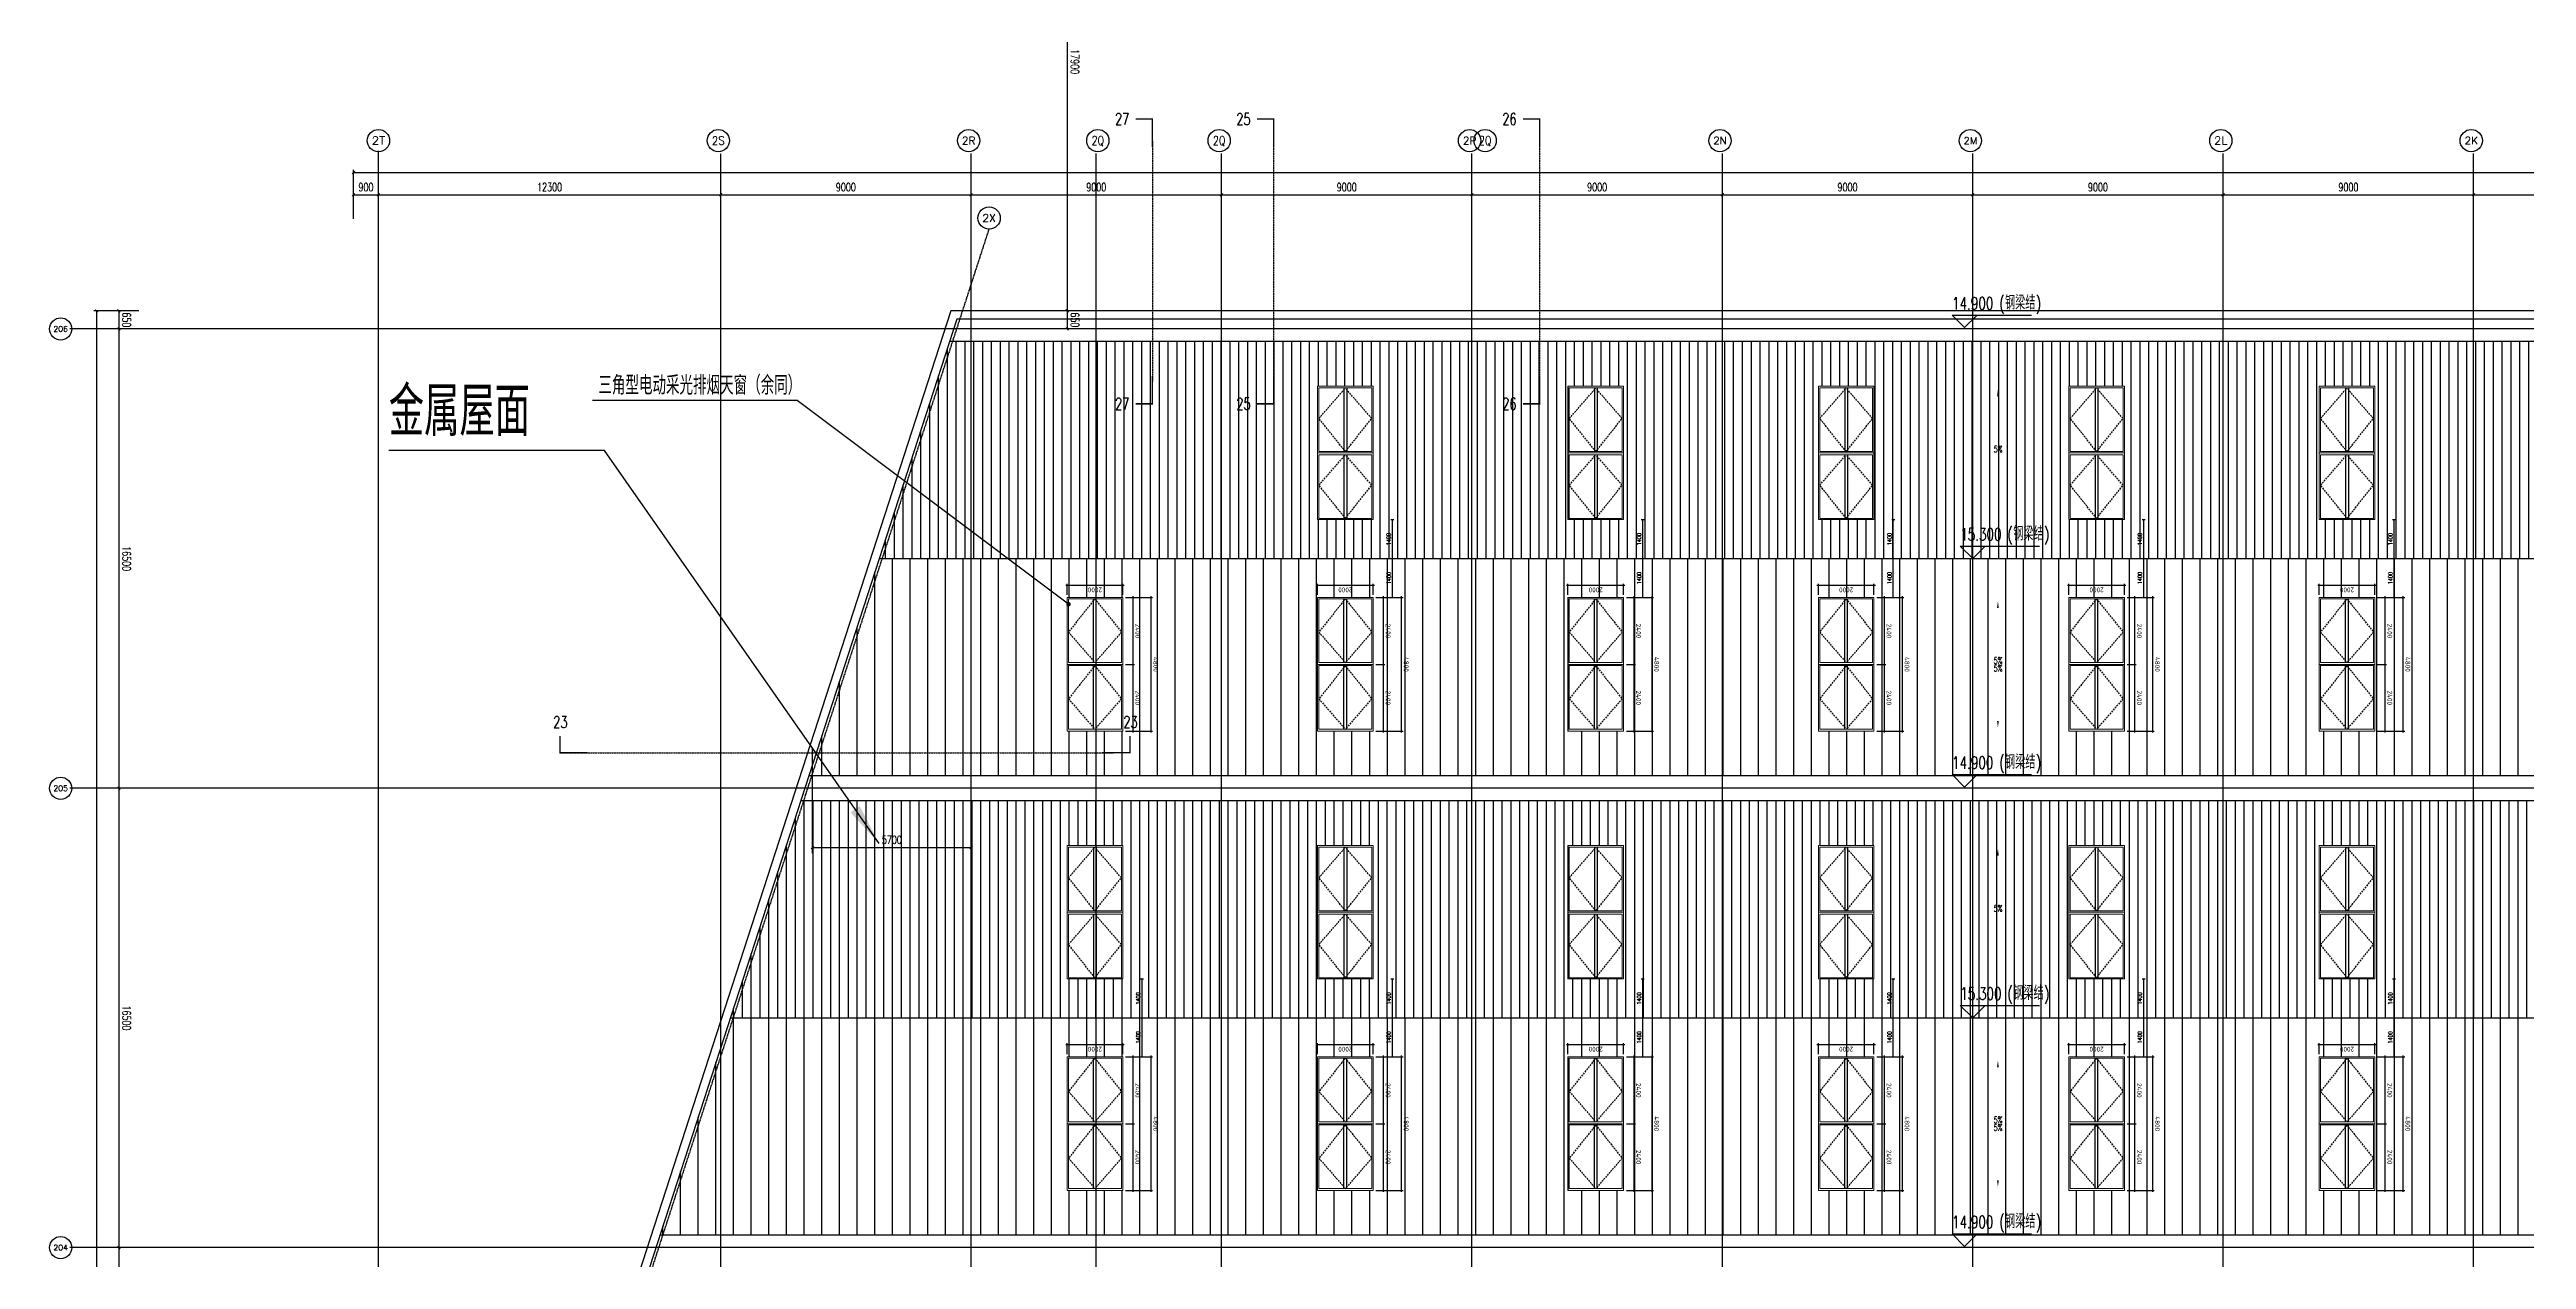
# Model space of a CAD drawing. Extents: x -954573 to 446329, y 489853 to 1226784.
# Drawn here: x 203025 to 292046, y 689146 to 732606 of the extents above; entities that cross this region are included whole.
import ezdxf
from ezdxf.enums import TextEntityAlignment as Align

# ---------------------------------------------------------------- set-up
doc = ezdxf.new("R2010")
doc.units = 0
doc.header["$LTSCALE"] = 10
doc.header["$MEASUREMENT"] = 0
for name, pattern in [('10平面$0$DOTE', [2.42, 2, -0.2, 0.02, -0.2]), ('10平面$0$HIDDEN', [9.525, 6.35, -3.175]), ('10平面$1$DASH', [0.35, 0.25, -0.1])]:
    doc.linetypes.add(name, pattern=pattern)
doc.layers.get('Defpoints').update_dxf_attribs({"color": 210})
for name, color, linetype in [('10平面$0$A-AXIS-D', 8, 'Continuous'), ('10平面$0$A-AXIS-DOTE', 8, '10平面$0$DOTE'), ('10平面$0$A-AXIS-SYMB', 8, 'Continuous'), ('10平面$0$A-HATCH-2', 8, 'Continuous'), ('10平面$0$A-LIN-V', 8, 'Continuous'), ('10平面$0$A-SFCE', 8, 'Continuous'), ('10平面$0$A-WINDOW', 8, 'Continuous'), ('10平面$0$AS-WALL', 8, 'Continuous'), ('10平面$0$DIM_SYMB', 8, 'Continuous'), ('10平面$0$PUB_TEXT', 8, 'Continuous'), ('10平面$0$参考线', 8, 'Continuous'), ('10平面$0$外框', 1, '10平面$0$HIDDEN'), ('A-LIN-V', 9, 'Continuous'), ('建-引出', 3, 'Continuous')]:
    doc.layers.add(name, color=color, linetype=linetype)
doc.layers.add('10平面$0$成型线', color=3, linetype='Continuous', lineweight=18)
doc.styles.add('10平面$0$_TCH_AXIS', font='COMPLEX', dxfattribs={"bigfont": 'GBCBIG'})
doc.styles.add('10平面$0$_TCH_DIM', font='SIMPLEX', dxfattribs={"bigfont": 'GBCBIG'})
doc.styles.add('10平面$0$_TCH_DIM_T3', font='SIMPLEX', dxfattribs={"width": 0.705882, "bigfont": 'GBCBIG'})
doc.styles.add('10平面$0$_TCH_LABEL', font='COMPLEX', dxfattribs={"bigfont": 'GBCBIG'})
doc.styles.add('10平面$0$Standard', font='gbenor.shx', dxfattribs={"bigfont": 'gbcbig.shx'})
doc.styles.add('A-STANDARD', font='SIMPLEX', dxfattribs={"bigfont": 'GBCBIG'})
doc.dimstyles.new('10平面$0$50', dxfattribs={"dimscale": 50, "dimtxt": 3.5, "dimasz": 1, "dimexe": 1, "dimexo": 2, "dimgap": 1.5, "dimtad": 1, "dimdec": 0, "dimzin": 12, "dimdsep": 46, "dimtxsty": '10平面$0$Standard', "dimblk": '10平面$0$_ArchTick', "dimcen": 0.1, "dimdle": 1, "dimclrd": 3, "dimclre": 3, "dimclrt": 7, "dimadec": 0, "dimazin": 0, "dimtfac": 1, "dimtdec": 0, "dimtix": 1, "dimtmove": 2, "dimatfit": 3, "dimfxl": 0, "dimtolj": 1, "dimtzin": 0, "dimarcsym": 0})
doc.dimstyles.new('10平面$0$_TCH_ARCH&&100', dxfattribs={"dimtxt": 297.5, "dimasz": 100, "dimexe": 100, "dimexo": 100, "dimgap": 126.25, "dimtad": 1, "dimdec": 0, "dimzin": 0, "dimdsep": 46, "dimtxsty": '10平面$0$_TCH_DIM_T3', "dimblk": '10平面$0$_ArchTick', "dimcen": 0.09, "dimclrt": 7, "dimazin": 2, "dimtfac": 1, "dimtdec": 0, "dimtix": 1, "dimtmove": 2, "dimatfit": 3, "dimfxl": 0, "dimtolj": 1, "dimtzin": 0, "dimarcsym": 0})
doc.dimstyles.new('10平面$0$_TCH_ARCH&&50', dxfattribs={"dimtxt": 148.75, "dimasz": 50, "dimexe": 50, "dimexo": 50, "dimgap": 63.125, "dimtad": 1, "dimdec": 0, "dimzin": 0, "dimdsep": 46, "dimtxsty": '10平面$0$_TCH_DIM_T3', "dimblk": '10平面$0$_ArchTick', "dimcen": 0.09, "dimclrt": 7, "dimazin": 2, "dimtfac": 1, "dimtdec": 0, "dimtix": 1, "dimtmove": 2, "dimatfit": 3, "dimfxl": 0, "dimtolj": 1, "dimtzin": 0, "dimarcsym": 0})
pattern_1 = [(90, (-500100, 0), (-635, 0), [])]

# ---------------------------------------------------------------- blocks, each defined once
blk = doc.blocks.new('10平面$0$423213')
at = {"layer": '10平面$0$A-AXIS-SYMB'}
for p, q in [((327494, 689616), (327044, 690066)), ((327044, 690066), (329894, 690066)), ((327494, 689616), (327944, 690066))]:
    blk.add_line(p, q, dxfattribs=at)
at = {"layer": '10平面$0$PUB_TEXT', "style": '10平面$0$_TCH_DIM'}
blk.add_text('钢梁结', height=506.4, dxfattribs=at).set_placement((328948, 690266))
at = {"layer": '10平面$0$PUB_TEXT', "style": '10平面$0$_TCH_DIM', "width": 0.705882}
for s, height, p in [('14.900', 446.2, (327043, 690266)), ('(', 446, (328738, 690266)), (')', 446, (330054, 690266))]:
    blk.add_text(s, height=height, dxfattribs=at).set_placement(p)
blk = doc.blocks.new('10平面$0$w4243')
at = {"layer": '10平面$0$A-AXIS-SYMB'}
for p, q in [((327787, 697820), (327337, 698270)), ((327337, 698270), (330187, 698270)), ((327787, 697820), (328237, 698270))]:
    blk.add_line(p, q, dxfattribs=at)
at = {"layer": '10平面$0$PUB_TEXT', "style": '10平面$0$_TCH_DIM', "width": 0.705882}
for s, height, p in [('15.300', 446.2, (327337, 698470)), ('(', 446, (329032, 698470)), (')', 446, (330347, 698470))]:
    blk.add_text(s, height=height, dxfattribs=at).set_placement(p)
at = {"layer": '10平面$0$PUB_TEXT', "style": '10平面$0$_TCH_DIM'}
blk.add_text('钢梁结', height=506.4, dxfattribs=at).set_placement((329242, 698470))
blk = doc.blocks.new('10平面$0$rrrrrrrrrrrrrrrrrrrrr')
at = {"layer": '10平面$0$A-HATCH-2'}
h = blk.add_hatch(dxfattribs=at)
h.set_pattern_fill('ANSI31', color=256, scale=200, angle=45)
h.set_pattern_definition([(90, (-494320.1, 120240.46), (-317.5, 2e-14), [])])
h.paths.add_polyline_path([(-266220, 714320), (-133684.3, 714320), (-128454.2, 714320), (-128454.2, 722120), (-264720.5, 722120), (-267250.7, 714320), (-262540, 714320)])
h = blk.add_hatch(dxfattribs=at)
h.set_pattern_fill('ANSI31', color=256, scale=400, angle=45)
h.set_pattern_definition(pattern_1)
h.paths.add_polyline_path([(-266220, 714320), (-133684.3, 714320), (-128454.2, 714320), (-128454.2, 706520), (-269780.9, 706520), (-267250.7, 714320), (-262540, 714320)])
h = blk.add_hatch(dxfattribs=at)
h.set_pattern_fill('ANSI31', color=256, scale=200, angle=45)
h.set_pattern_definition([(90, (-500100, 0), (-317.5, 0), [])])
h.paths.add_polyline_path([(-266220, 697820), (-133684.3, 697820), (-128454.2, 697820), (-128454.2, 705620), (-270072.9, 705620), (-272605, 697820), (-262540, 697820)])
h = blk.add_hatch(dxfattribs=at)
h.set_pattern_fill('ANSI31', color=256, scale=400, angle=45)
h.set_pattern_definition(pattern_1)
h.paths.add_polyline_path([(-266220, 697820), (-133684.3, 697820), (-128454.2, 697820), (-128454.2, 690020), (-275133.3, 690020), (-272605, 697820), (-262540, 697820)])
at = {"layer": '10平面$0$A-AXIS-SYMB'}
for points in [[(-227050, 718460, 0, 0, 0), (-227050, 720390, 0, 64, 0), (-227050, 720150, 0, 0, 0)], [(-227050, 710860, 0, 0, 0), (-227050, 712790, 0, 64, 0), (-227050, 712550, 0, 0, 0)], [(-227050, 710180, 0, 0, 0), (-227050, 708250, 0, 64, 0), (-227050, 708490, 0, 0, 0)], [(-227050, 701960, 0, 0, 0), (-227050, 703890, 0, 64, 0), (-227050, 703650, 0, 0, 0)], [(-227050, 701960, 0, 0, 0), (-227050, 703890, 0, 64, 0), (-227050, 703650, 0, 0, 0)], [(-227050, 694360, 0, 0, 0), (-227050, 696290, 0, 64, 0), (-227050, 696050, 0, 0, 0)], [(-227050, 693680, 0, 0, 0), (-227050, 691750, 0, 64, 0), (-227050, 691990, 0, 0, 0)]]:
    blk.add_lwpolyline(points, format="xyseb", dxfattribs=at)
at = {"layer": '10平面$0$A-LIN-V'}
for points in [[(-128454.2, 722120), (-264720.5, 722120)], [(-128454.2, 706520), (-269780.9, 706520)], [(-128454.2, 705620), (-270072.9, 705620)], [(-128454.2, 690020), (-275133.3, 690020)]]:
    blk.add_lwpolyline(points, dxfattribs=at)
at = {"layer": '10平面$0$A-SFCE'}
for points in [[(-285554.2, 654570), (-286154.2, 654570), (-286154.2, 639420), (-128154.2, 639420), (-128154.2, 639420), (-128154.2, 723220), (-264679.1, 723220), (-286154.2, 657017.5), (-286154.2, 656070)], [(-285854.2, 654270), (-285854.2, 639720), (-128454.2, 639720), (-128454.2, 722920), (-264461, 722920), (-285854.2, 656970), (-285854.2, 656370)], [(-267250.7, 714320), (-128454.2, 714320)], [(-272605, 697820), (-128454.2, 697820)]]:
    blk.add_lwpolyline(points, dxfattribs=at)
at = {"layer": '10平面$0$A-WINDOW'}
for name, p in [('10平面$0$423213', (-555741.6, 33000)), ('10平面$0$w4243', (-555741.6, 16500)), ('10平面$0$423213', (-555741.6, 16500)), ('10平面$0$w4243', (-555741.6, 0)), ('10平面$0$w4243', (-555741.6, 0)), ('10平面$0$423213', (-555741.6, 0))]:
    blk.add_blockref(name, p, dxfattribs=at)
at = {"layer": '10平面$0$PUB_TEXT', "style": '10平面$0$_TCH_DIM', "width": 0.705882}
for p in [(-227202, 718138), (-227202, 710538), (-227202, 710264), (-227202, 701638), (-227202, 701638), (-227202, 694038), (-227202, 693764)]:
    blk.add_text('5%', height=238, dxfattribs=at).set_placement(p)
blk = doc.blocks.new('10平面$0$_ArchTick')
at = {"color": 0, "linetype": 'ByBlock', "const_width": 0.4}
blk.add_lwpolyline([(-0.5, -0.5), (0.5, 0.5)], dxfattribs=at)
blk = doc.blocks.new('*D3461')
at = {"layer": 'Defpoints', "color": 3, "lineweight": -2}
for p, q in [((105263, -25409), (107363, -25409)), ((105313, -25069), (105313, -25459)), ((107313, -25069), (107313, -25459))]:
    blk.add_line(p, q, dxfattribs=at)
at = {"layer": 'Defpoints', "color": 0}
for p in [(105313, -24969), (107313, -24969), (107313, -25409)]:
    blk.add_point(p, dxfattribs=at)
at = {"layer": 'Defpoints', "color": 3, "lineweight": -2, "xscale": 50, "yscale": 50, "zscale": 50, "rotation": 180}
blk.add_blockref('10平面$0$_ArchTick', (105313, -25409), dxfattribs=at)
at = {"layer": 'Defpoints', "color": 3, "lineweight": -2, "xscale": 50, "yscale": 50, "zscale": 50}
blk.add_blockref('10平面$0$_ArchTick', (107313, -25409), dxfattribs=at)
at = {"layer": 'Defpoints', "color": 7, "insert": (106313, -25246), "char_height": 175, "attachment_point": 5, "style": '10平面$0$Standard'}
blk.add_mtext('\\A1;2000', dxfattribs=at)
blk = doc.blocks.new('*D3462')
at = {"layer": 'Defpoints', "color": 3, "lineweight": -2}
for p, q in [((105213, -22569), (104888, -22569)), ((104938, -22519), (104938, -25019)), ((105213, -24969), (104888, -24969))]:
    blk.add_line(p, q, dxfattribs=at)
at = {"layer": 'Defpoints', "color": 0}
for p in [(105313, -22569), (104938, -24969), (105313, -24969)]:
    blk.add_point(p, dxfattribs=at)
at = {"layer": 'Defpoints', "color": 3, "lineweight": -2, "xscale": 50, "yscale": 50, "zscale": 50}
for p, rotation in [((104938, -22569), 90), ((104938, -24969), 270)]:
    blk.add_blockref('10平面$0$_ArchTick', p, dxfattribs=dict(at, rotation=rotation))
at = {"layer": 'Defpoints', "color": 7, "insert": (104776, -23769), "char_height": 175, "attachment_point": 5, "rotation": 90, "style": '10平面$0$Standard'}
blk.add_mtext('\\A1;2400', dxfattribs=at)
blk = doc.blocks.new('*D3463')
at = {"layer": 'Defpoints', "color": 3, "lineweight": -2}
for p, q in [((105213, -20169), (104240, -20169)), ((104290, -20119), (104290, -25019)), ((105213, -24969), (104240, -24969))]:
    blk.add_line(p, q, dxfattribs=at)
at = {"layer": 'Defpoints', "color": 0}
for p in [(105313, -20169), (104290, -24969), (105313, -24969)]:
    blk.add_point(p, dxfattribs=at)
at = {"layer": 'Defpoints', "color": 3, "lineweight": -2, "xscale": 50, "yscale": 50, "zscale": 50}
for p, rotation in [((104290, -20169), 90), ((104290, -24969), 270)]:
    blk.add_blockref('10平面$0$_ArchTick', p, dxfattribs=dict(at, rotation=rotation))
at = {"layer": 'Defpoints', "color": 7, "insert": (104128, -22569), "char_height": 175, "attachment_point": 5, "rotation": 90, "style": '10平面$0$Standard'}
blk.add_mtext('\\A1;4800', dxfattribs=at)
blk = doc.blocks.new('*D3464')
at = {"layer": 'Defpoints', "color": 3, "lineweight": -2}
for p, q in [((105213, -20169), (104888, -20169)), ((104938, -20119), (104938, -22619)), ((105213, -22569), (104888, -22569))]:
    blk.add_line(p, q, dxfattribs=at)
at = {"layer": 'Defpoints', "color": 0}
for p in [(105313, -20169), (104938, -22569), (105313, -22569)]:
    blk.add_point(p, dxfattribs=at)
at = {"layer": 'Defpoints', "color": 3, "lineweight": -2, "xscale": 50, "yscale": 50, "zscale": 50}
for p, rotation in [((104938, -20169), 90), ((104938, -22569), 270)]:
    blk.add_blockref('10平面$0$_ArchTick', p, dxfattribs=dict(at, rotation=rotation))
at = {"layer": 'Defpoints', "color": 7, "insert": (104776, -21369), "char_height": 175, "attachment_point": 5, "rotation": 90, "style": '10平面$0$Standard'}
blk.add_mtext('\\A1;2400', dxfattribs=at)
blk = doc.blocks.new('*D3469')
at = {"layer": '10平面$0$A-WINDOW', "color": 0, "lineweight": -2}
for p, q in [((368233, 714320), (368340, 714320)), ((368290, 712920), (368290, 714320)), ((368233, 712920), (368340, 712920))]:
    blk.add_line(p, q, dxfattribs=at)
at = {"layer": 'Defpoints', "color": 0}
for p in [(368183, 714320), (368290, 714320), (368183, 712920)]:
    blk.add_point(p, dxfattribs=at)
at = {"layer": '10平面$0$A-WINDOW', "color": 0, "lineweight": -2, "xscale": 50, "yscale": 50, "zscale": 50}
for p, rotation in [((368290, 714320), 90), ((368290, 712920), 270)]:
    blk.add_blockref('10平面$0$_ArchTick', p, dxfattribs=dict(at, rotation=rotation))
at = {"layer": '10平面$0$A-WINDOW', "color": 7, "insert": (368153, 713620), "char_height": 148.8, "attachment_point": 5, "rotation": 90, "style": '10平面$0$_TCH_DIM_T3'}
blk.add_mtext('\\A1;1400', dxfattribs=at)
blk = doc.blocks.new('*D3470')
at = {"layer": '10平面$0$A-WINDOW', "color": 0, "lineweight": -2}
for p, q in [((368233, 715720), (368340, 715720)), ((368290, 714320), (368290, 715720)), ((368233, 714320), (368340, 714320))]:
    blk.add_line(p, q, dxfattribs=at)
at = {"layer": 'Defpoints', "color": 0}
for p in [(368183, 715720), (368290, 715720), (368183, 714320)]:
    blk.add_point(p, dxfattribs=at)
at = {"layer": '10平面$0$A-WINDOW', "color": 0, "lineweight": -2, "xscale": 50, "yscale": 50, "zscale": 50}
for p, rotation in [((368290, 715720), 90), ((368290, 714320), 270)]:
    blk.add_blockref('10平面$0$_ArchTick', p, dxfattribs=dict(at, rotation=rotation))
at = {"layer": '10平面$0$A-WINDOW', "color": 7, "insert": (368153, 715020), "char_height": 148.8, "attachment_point": 5, "rotation": 90, "style": '10平面$0$_TCH_DIM_T3'}
blk.add_mtext('\\A1;1400', dxfattribs=at)
blk = doc.blocks.new('*D2909')
at = {"layer": '10平面$0$A-AXIS-D', "color": 0, "lineweight": -2}
for p, q in [((-73024, -115250), (-73846, -115250)), ((-73746, -115250), (-73746, -131750)), ((-73024, -131750), (-73846, -131750))]:
    blk.add_line(p, q, dxfattribs=at)
at = {"layer": 'Defpoints', "color": 0}
for p in [(-72924, -115250), (-73746, -131750), (-72924, -131750)]:
    blk.add_point(p, dxfattribs=at)
at = {"layer": '10平面$0$A-AXIS-D', "color": 0, "lineweight": -2, "xscale": 100, "yscale": 100, "zscale": 100}
for p, rotation in [((-73746, -115250), 90), ((-73746, -131750), 270)]:
    blk.add_blockref('10平面$0$_ArchTick', p, dxfattribs=dict(at, rotation=rotation))
at = {"layer": '10平面$0$A-AXIS-D', "color": 7, "insert": (-73471, -123500), "char_height": 297.5, "attachment_point": 5, "rotation": 270, "style": '10平面$0$_TCH_DIM_T3'}
blk.add_mtext('\\A1;16500', dxfattribs=at)
blk = doc.blocks.new('*D2910')
at = {"layer": '10平面$0$A-AXIS-D', "color": 0, "lineweight": -2}
for p, q in [((-73024, -98750), (-73846, -98750)), ((-73746, -98750), (-73746, -115250)), ((-73024, -115250), (-73846, -115250))]:
    blk.add_line(p, q, dxfattribs=at)
at = {"layer": 'Defpoints', "color": 0}
for p in [(-72924, -98750), (-73746, -115250), (-72924, -115250)]:
    blk.add_point(p, dxfattribs=at)
at = {"layer": '10平面$0$A-AXIS-D', "color": 0, "lineweight": -2, "xscale": 100, "yscale": 100, "zscale": 100}
for p, rotation in [((-73746, -98750), 90), ((-73746, -115250), 270)]:
    blk.add_blockref('10平面$0$_ArchTick', p, dxfattribs=dict(at, rotation=rotation))
at = {"layer": '10平面$0$A-AXIS-D', "color": 7, "insert": (-73471, -107000), "char_height": 297.5, "attachment_point": 5, "rotation": 270, "style": '10平面$0$_TCH_DIM_T3'}
blk.add_mtext('\\A1;16500', dxfattribs=at)
blk = doc.blocks.new('*D2911')
at = {"layer": '10平面$0$A-AXIS-D', "color": 0, "lineweight": -2}
for p, q in [((-73024, -82250), (-73846, -82250)), ((-73746, -82250), (-73746, -98750)), ((-73024, -98750), (-73846, -98750))]:
    blk.add_line(p, q, dxfattribs=at)
at = {"layer": 'Defpoints', "color": 0}
for p in [(-72924, -82250), (-73746, -98750), (-72924, -98750)]:
    blk.add_point(p, dxfattribs=at)
at = {"layer": '10平面$0$A-AXIS-D', "color": 0, "lineweight": -2, "xscale": 100, "yscale": 100, "zscale": 100}
for p, rotation in [((-73746, -82250), 90), ((-73746, -98750), 270)]:
    blk.add_blockref('10平面$0$_ArchTick', p, dxfattribs=dict(at, rotation=rotation))
at = {"layer": '10平面$0$A-AXIS-D', "color": 7, "insert": (-73471, -90500), "char_height": 297.5, "attachment_point": 5, "rotation": 270, "style": '10平面$0$_TCH_DIM_T3'}
blk.add_mtext('\\A1;16500', dxfattribs=at)
blk = doc.blocks.new('*D2912')
at = {"layer": '10平面$0$A-AXIS-D', "color": 0, "lineweight": -2}
for p, q in [((-73024, -81600), (-73846, -81600)), ((-73746, -81600), (-73746, -82250)), ((-73024, -82250), (-73846, -82250))]:
    blk.add_line(p, q, dxfattribs=at)
at = {"layer": 'Defpoints', "color": 0}
for p in [(-72924, -81600), (-73746, -82250), (-72924, -82250)]:
    blk.add_point(p, dxfattribs=at)
at = {"layer": '10平面$0$A-AXIS-D', "color": 0, "lineweight": -2, "xscale": 100, "yscale": 100, "zscale": 100}
for p, rotation in [((-73746, -81600), 90), ((-73746, -82250), 270)]:
    blk.add_blockref('10平面$0$_ArchTick', p, dxfattribs=dict(at, rotation=rotation))
at = {"layer": '10平面$0$A-AXIS-D', "color": 7, "insert": (-73471, -81925), "char_height": 297.5, "attachment_point": 5, "rotation": 270, "style": '10平面$0$_TCH_DIM_T3'}
blk.add_mtext('\\A1;650', dxfattribs=at)
blk = doc.blocks.new('*D2913')
at = {"layer": '10平面$0$A-AXIS-D', "color": 0, "lineweight": -2}
for p, q in [((-38704, -81600), (-39762, -81600)), ((-39662, -81600), (-39662, -82250)), ((-38704, -82250), (-39762, -82250))]:
    blk.add_line(p, q, dxfattribs=at)
at = {"layer": 'Defpoints', "color": 0}
for p in [(-38604, -81600), (-39662, -82250), (-38604, -82250)]:
    blk.add_point(p, dxfattribs=at)
at = {"layer": '10平面$0$A-AXIS-D', "color": 0, "lineweight": -2, "xscale": 100, "yscale": 100, "zscale": 100}
for p, rotation in [((-39662, -81600), 90), ((-39662, -82250), 270)]:
    blk.add_blockref('10平面$0$_ArchTick', p, dxfattribs=dict(at, rotation=rotation))
at = {"layer": '10平面$0$A-AXIS-D', "color": 7, "insert": (-39387, -81925), "char_height": 297.5, "attachment_point": 5, "rotation": 270, "style": '10平面$0$_TCH_DIM_T3'}
blk.add_mtext('\\A1;650', dxfattribs=at)
blk = doc.blocks.new('*D2914')
at = {"layer": '10平面$0$A-AXIS-D', "color": 0, "lineweight": -2}
for p, q in [((-38704, -63700), (-39762, -63700)), ((-39662, -63700), (-39662, -81600)), ((-38704, -81600), (-39762, -81600))]:
    blk.add_line(p, q, dxfattribs=at)
at = {"layer": 'Defpoints', "color": 0}
for p in [(-38604, -63700), (-39662, -81600), (-38604, -81600)]:
    blk.add_point(p, dxfattribs=at)
at = {"layer": '10平面$0$A-AXIS-D', "color": 0, "lineweight": -2, "xscale": 100, "yscale": 100, "zscale": 100}
for p, rotation in [((-39662, -63700), 90), ((-39662, -81600), 270)]:
    blk.add_blockref('10平面$0$_ArchTick', p, dxfattribs=dict(at, rotation=rotation))
at = {"layer": '10平面$0$A-AXIS-D', "color": 7, "insert": (-39387, -72650), "char_height": 297.5, "attachment_point": 5, "rotation": 270, "style": '10平面$0$_TCH_DIM_T3'}
blk.add_mtext('\\A1;17900', dxfattribs=at)
blk = doc.blocks.new('*D3063')
at = {"layer": '10平面$0$A-AXIS-D', "color": 0, "lineweight": -2}
for p, q in [((-65318, -78290), (-65318, -77330)), ((-65318, -77430), (-64418, -77430)), ((-64418, -78290), (-64418, -77330))]:
    blk.add_line(p, q, dxfattribs=at)
at = {"layer": 'Defpoints', "color": 0}
for p in [(-64418, -77430), (-65318, -78390), (-64418, -78390)]:
    blk.add_point(p, dxfattribs=at)
at = {"layer": '10平面$0$A-AXIS-D', "color": 0, "lineweight": -2, "xscale": 100, "yscale": 100, "zscale": 100, "rotation": 180}
blk.add_blockref('10平面$0$_ArchTick', (-65318, -77430), dxfattribs=at)
at = {"layer": '10平面$0$A-AXIS-D', "color": 0, "lineweight": -2, "xscale": 100, "yscale": 100, "zscale": 100}
blk.add_blockref('10平面$0$_ArchTick', (-64418, -77430), dxfattribs=at)
at = {"layer": '10平面$0$A-AXIS-D', "color": 7, "insert": (-64868, -77155), "char_height": 297.5, "attachment_point": 5, "style": '10平面$0$_TCH_DIM_T3'}
blk.add_mtext('\\A1;900', dxfattribs=at)
blk = doc.blocks.new('*D3064')
at = {"layer": '10平面$0$A-AXIS-D', "color": 0, "lineweight": -2}
for p, q in [((-64418, -78290), (-64418, -77330)), ((-64418, -77430), (-52118, -77430)), ((-52118, -78290), (-52118, -77330))]:
    blk.add_line(p, q, dxfattribs=at)
at = {"layer": 'Defpoints', "color": 0}
for p in [(-52118, -77430), (-64418, -78390), (-52118, -78390)]:
    blk.add_point(p, dxfattribs=at)
at = {"layer": '10平面$0$A-AXIS-D', "color": 0, "lineweight": -2, "xscale": 100, "yscale": 100, "zscale": 100, "rotation": 180}
blk.add_blockref('10平面$0$_ArchTick', (-64418, -77430), dxfattribs=at)
at = {"layer": '10平面$0$A-AXIS-D', "color": 0, "lineweight": -2, "xscale": 100, "yscale": 100, "zscale": 100}
blk.add_blockref('10平面$0$_ArchTick', (-52118, -77430), dxfattribs=at)
at = {"layer": '10平面$0$A-AXIS-D', "color": 7, "insert": (-58268, -77155), "char_height": 297.5, "attachment_point": 5, "style": '10平面$0$_TCH_DIM_T3'}
blk.add_mtext('\\A1;12300', dxfattribs=at)
blk = doc.blocks.new('*D3065')
at = {"layer": '10平面$0$A-AXIS-D', "color": 0, "lineweight": -2}
for p, q in [((-52118, -78290), (-52118, -77330)), ((-52118, -77430), (-43118, -77430)), ((-43118, -78290), (-43118, -77330))]:
    blk.add_line(p, q, dxfattribs=at)
at = {"layer": 'Defpoints', "color": 0}
for p in [(-43118, -77430), (-52118, -78390), (-43118, -78390)]:
    blk.add_point(p, dxfattribs=at)
at = {"layer": '10平面$0$A-AXIS-D', "color": 0, "lineweight": -2, "xscale": 100, "yscale": 100, "zscale": 100, "rotation": 180}
blk.add_blockref('10平面$0$_ArchTick', (-52118, -77430), dxfattribs=at)
at = {"layer": '10平面$0$A-AXIS-D', "color": 0, "lineweight": -2, "xscale": 100, "yscale": 100, "zscale": 100}
blk.add_blockref('10平面$0$_ArchTick', (-43118, -77430), dxfattribs=at)
at = {"layer": '10平面$0$A-AXIS-D', "color": 7, "insert": (-47618, -77155), "char_height": 297.5, "attachment_point": 5, "style": '10平面$0$_TCH_DIM_T3'}
blk.add_mtext('\\A1;9000', dxfattribs=at)
blk = doc.blocks.new('*D3066')
at = {"layer": '10平面$0$A-AXIS-D', "color": 0, "lineweight": -2}
for p, q in [((-43118, -78290), (-43118, -77330)), ((-43118, -77430), (-34118, -77430)), ((-34118, -78290), (-34118, -77330))]:
    blk.add_line(p, q, dxfattribs=at)
at = {"layer": 'Defpoints', "color": 0}
for p in [(-34118, -77430), (-43118, -78390), (-34118, -78390)]:
    blk.add_point(p, dxfattribs=at)
at = {"layer": '10平面$0$A-AXIS-D', "color": 0, "lineweight": -2, "xscale": 100, "yscale": 100, "zscale": 100, "rotation": 180}
blk.add_blockref('10平面$0$_ArchTick', (-43118, -77430), dxfattribs=at)
at = {"layer": '10平面$0$A-AXIS-D', "color": 0, "lineweight": -2, "xscale": 100, "yscale": 100, "zscale": 100}
blk.add_blockref('10平面$0$_ArchTick', (-34118, -77430), dxfattribs=at)
at = {"layer": '10平面$0$A-AXIS-D', "color": 7, "insert": (-38618, -77155), "char_height": 297.5, "attachment_point": 5, "style": '10平面$0$_TCH_DIM_T3'}
blk.add_mtext('\\A1;9000', dxfattribs=at)
blk = doc.blocks.new('*D3067')
at = {"layer": '10平面$0$A-AXIS-D', "color": 0, "lineweight": -2}
for p, q in [((-34118, -78290), (-34118, -77330)), ((-34118, -77430), (-25118, -77430)), ((-25118, -78290), (-25118, -77330))]:
    blk.add_line(p, q, dxfattribs=at)
at = {"layer": 'Defpoints', "color": 0}
for p in [(-25118, -77430), (-34118, -78390), (-25118, -78390)]:
    blk.add_point(p, dxfattribs=at)
at = {"layer": '10平面$0$A-AXIS-D', "color": 0, "lineweight": -2, "xscale": 100, "yscale": 100, "zscale": 100, "rotation": 180}
blk.add_blockref('10平面$0$_ArchTick', (-34118, -77430), dxfattribs=at)
at = {"layer": '10平面$0$A-AXIS-D', "color": 0, "lineweight": -2, "xscale": 100, "yscale": 100, "zscale": 100}
blk.add_blockref('10平面$0$_ArchTick', (-25118, -77430), dxfattribs=at)
at = {"layer": '10平面$0$A-AXIS-D', "color": 7, "insert": (-29618, -77155), "char_height": 297.5, "attachment_point": 5, "style": '10平面$0$_TCH_DIM_T3'}
blk.add_mtext('\\A1;9000', dxfattribs=at)
blk = doc.blocks.new('*D3068')
at = {"layer": '10平面$0$A-AXIS-D', "color": 0, "lineweight": -2}
for p, q in [((-25118, -78290), (-25118, -77330)), ((-25118, -77430), (-16118, -77430)), ((-16118, -78290), (-16118, -77330))]:
    blk.add_line(p, q, dxfattribs=at)
at = {"layer": 'Defpoints', "color": 0}
for p in [(-16118, -77430), (-25118, -78390), (-16118, -78390)]:
    blk.add_point(p, dxfattribs=at)
at = {"layer": '10平面$0$A-AXIS-D', "color": 0, "lineweight": -2, "xscale": 100, "yscale": 100, "zscale": 100, "rotation": 180}
blk.add_blockref('10平面$0$_ArchTick', (-25118, -77430), dxfattribs=at)
at = {"layer": '10平面$0$A-AXIS-D', "color": 0, "lineweight": -2, "xscale": 100, "yscale": 100, "zscale": 100}
blk.add_blockref('10平面$0$_ArchTick', (-16118, -77430), dxfattribs=at)
at = {"layer": '10平面$0$A-AXIS-D', "color": 7, "insert": (-20618, -77155), "char_height": 297.5, "attachment_point": 5, "style": '10平面$0$_TCH_DIM_T3'}
blk.add_mtext('\\A1;9000', dxfattribs=at)
blk = doc.blocks.new('*D3069')
at = {"layer": '10平面$0$A-AXIS-D', "color": 0, "lineweight": -2}
for p, q in [((-16118, -78290), (-16118, -77330)), ((-16118, -77430), (-7118, -77430)), ((-7118, -78290), (-7118, -77330))]:
    blk.add_line(p, q, dxfattribs=at)
at = {"layer": 'Defpoints', "color": 0}
for p in [(-7118, -77430), (-16118, -78390), (-7118, -78390)]:
    blk.add_point(p, dxfattribs=at)
at = {"layer": '10平面$0$A-AXIS-D', "color": 0, "lineweight": -2, "xscale": 100, "yscale": 100, "zscale": 100, "rotation": 180}
blk.add_blockref('10平面$0$_ArchTick', (-16118, -77430), dxfattribs=at)
at = {"layer": '10平面$0$A-AXIS-D', "color": 0, "lineweight": -2, "xscale": 100, "yscale": 100, "zscale": 100}
blk.add_blockref('10平面$0$_ArchTick', (-7118, -77430), dxfattribs=at)
at = {"layer": '10平面$0$A-AXIS-D', "color": 7, "insert": (-11618, -77155), "char_height": 297.5, "attachment_point": 5, "style": '10平面$0$_TCH_DIM_T3'}
blk.add_mtext('\\A1;9000', dxfattribs=at)
blk = doc.blocks.new('*D3070')
at = {"layer": '10平面$0$A-AXIS-D', "color": 0, "lineweight": -2}
for p, q in [((-7118, -78290), (-7118, -77330)), ((-7118, -77430), (1882, -77430)), ((1882, -78290), (1882, -77330))]:
    blk.add_line(p, q, dxfattribs=at)
at = {"layer": 'Defpoints', "color": 0}
for p in [(1882, -77430), (-7118, -78390), (1882, -78390)]:
    blk.add_point(p, dxfattribs=at)
at = {"layer": '10平面$0$A-AXIS-D', "color": 0, "lineweight": -2, "xscale": 100, "yscale": 100, "zscale": 100, "rotation": 180}
blk.add_blockref('10平面$0$_ArchTick', (-7118, -77430), dxfattribs=at)
at = {"layer": '10平面$0$A-AXIS-D', "color": 0, "lineweight": -2, "xscale": 100, "yscale": 100, "zscale": 100}
blk.add_blockref('10平面$0$_ArchTick', (1882, -77430), dxfattribs=at)
at = {"layer": '10平面$0$A-AXIS-D', "color": 7, "insert": (-2618, -77155), "char_height": 297.5, "attachment_point": 5, "style": '10平面$0$_TCH_DIM_T3'}
blk.add_mtext('\\A1;9000', dxfattribs=at)
blk = doc.blocks.new('*D3071')
at = {"layer": '10平面$0$A-AXIS-D', "color": 0, "lineweight": -2}
for p, q in [((1882, -78290), (1882, -77330)), ((1882, -77430), (10882, -77430)), ((10882, -78290), (10882, -77330))]:
    blk.add_line(p, q, dxfattribs=at)
at = {"layer": 'Defpoints', "color": 0}
for p in [(10882, -77430), (1882, -78390), (10882, -78390)]:
    blk.add_point(p, dxfattribs=at)
at = {"layer": '10平面$0$A-AXIS-D', "color": 0, "lineweight": -2, "xscale": 100, "yscale": 100, "zscale": 100, "rotation": 180}
blk.add_blockref('10平面$0$_ArchTick', (1882, -77430), dxfattribs=at)
at = {"layer": '10平面$0$A-AXIS-D', "color": 0, "lineweight": -2, "xscale": 100, "yscale": 100, "zscale": 100}
blk.add_blockref('10平面$0$_ArchTick', (10882, -77430), dxfattribs=at)
at = {"layer": '10平面$0$A-AXIS-D', "color": 7, "insert": (6382, -77155), "char_height": 297.5, "attachment_point": 5, "style": '10平面$0$_TCH_DIM_T3'}
blk.add_mtext('\\A1;9000', dxfattribs=at)
blk = doc.blocks.new('*D3072')
at = {"layer": '10平面$0$A-AXIS-D', "color": 0, "lineweight": -2}
for p, q in [((10882, -78290), (10882, -77330)), ((10882, -77430), (19882, -77430)), ((19882, -78290), (19882, -77330))]:
    blk.add_line(p, q, dxfattribs=at)
at = {"layer": 'Defpoints', "color": 0}
for p in [(19882, -77430), (10882, -78390), (19882, -78390)]:
    blk.add_point(p, dxfattribs=at)
at = {"layer": '10平面$0$A-AXIS-D', "color": 0, "lineweight": -2, "xscale": 100, "yscale": 100, "zscale": 100, "rotation": 180}
blk.add_blockref('10平面$0$_ArchTick', (10882, -77430), dxfattribs=at)
at = {"layer": '10平面$0$A-AXIS-D', "color": 0, "lineweight": -2, "xscale": 100, "yscale": 100, "zscale": 100}
blk.add_blockref('10平面$0$_ArchTick', (19882, -77430), dxfattribs=at)
at = {"layer": '10平面$0$A-AXIS-D', "color": 7, "insert": (15382, -77155), "char_height": 297.5, "attachment_point": 5, "style": '10平面$0$_TCH_DIM_T3'}
blk.add_mtext('\\A1;9000', dxfattribs=at)
blk = doc.blocks.new('*D3082')
at = {"layer": '10平面$0$A-AXIS-D', "color": 0, "lineweight": -2}
for p, q in [((-65318, -78190), (-65318, -76530)), ((92682, -78190), (92682, -76530)), ((-65318, -76630), (92682, -76630))]:
    blk.add_line(p, q, dxfattribs=at)
at = {"layer": 'Defpoints', "color": 0}
for p in [(92682, -76630), (-65318, -78290), (92682, -78290)]:
    blk.add_point(p, dxfattribs=at)
at = {"layer": '10平面$0$A-AXIS-D', "color": 0, "lineweight": -2, "xscale": 100, "yscale": 100, "zscale": 100, "rotation": 180}
blk.add_blockref('10平面$0$_ArchTick', (-65318, -76630), dxfattribs=at)
at = {"layer": '10平面$0$A-AXIS-D', "color": 0, "lineweight": -2, "xscale": 100, "yscale": 100, "zscale": 100}
blk.add_blockref('10平面$0$_ArchTick', (92682, -76630), dxfattribs=at)
at = {"layer": '10平面$0$A-AXIS-D', "color": 7, "insert": (13682, -76355), "char_height": 297.5, "attachment_point": 5, "style": '10平面$0$_TCH_DIM_T3'}
blk.add_mtext('\\A1;158000', dxfattribs=at)
blk = doc.blocks.new('*D3085')
at = {"layer": '10平面$0$A-AXIS-D', "color": 0, "lineweight": -2}
for p, q in [((-73124, -81600), (-74646, -81600)), ((-74546, -81600), (-74546, -165400)), ((-73124, -165400), (-74646, -165400))]:
    blk.add_line(p, q, dxfattribs=at)
at = {"layer": 'Defpoints', "color": 0}
for p in [(-73024, -81600), (-74546, -165400), (-73024, -165400)]:
    blk.add_point(p, dxfattribs=at)
at = {"layer": '10平面$0$A-AXIS-D', "color": 0, "lineweight": -2, "xscale": 100, "yscale": 100, "zscale": 100}
for p, rotation in [((-74546, -81600), 90), ((-74546, -165400), 270)]:
    blk.add_blockref('10平面$0$_ArchTick', p, dxfattribs=dict(at, rotation=rotation))
at = {"layer": '10平面$0$A-AXIS-D', "color": 7, "insert": (-74271, -123500), "char_height": 297.5, "attachment_point": 5, "rotation": 270, "style": '10平面$0$_TCH_DIM_T3'}
blk.add_mtext('\\A1;83800', dxfattribs=at)
blk = doc.blocks.new('*D3161')
at = {"layer": '10平面$0$A-AXIS-D', "color": 0, "lineweight": -2}
for p, q in [((-48818, -99940), (-48818, -100978)), ((-43118, -99940), (-43118, -100978)), ((-48818, -100878), (-43118, -100878))]:
    blk.add_line(p, q, dxfattribs=at)
at = {"layer": 'Defpoints', "color": 0}
for p in [(-48818, -99840), (-43118, -99840), (-43118, -100878)]:
    blk.add_point(p, dxfattribs=at)
at = {"layer": '10平面$0$A-AXIS-D', "color": 0, "lineweight": -2, "xscale": 100, "yscale": 100, "zscale": 100, "rotation": 180}
blk.add_blockref('10平面$0$_ArchTick', (-48818, -100878), dxfattribs=at)
at = {"layer": '10平面$0$A-AXIS-D', "color": 0, "lineweight": -2, "xscale": 100, "yscale": 100, "zscale": 100}
blk.add_blockref('10平面$0$_ArchTick', (-43118, -100878), dxfattribs=at)
at = {"layer": '10平面$0$A-AXIS-D', "color": 7, "insert": (-45968, -100602), "char_height": 297.5, "attachment_point": 5, "style": '10平面$0$_TCH_DIM_T3'}
blk.add_mtext('\\A1;5700', dxfattribs=at)
blk = doc.blocks.new('10平面$0$tc')
blk.add_wipeout([(105308.2, -20169.2), (105308.2, -24969.2), (107308.2, -24969.2), (107308.1, -20169.2)]).dxf.layer = '10平面$0$参考线'
at = {"color": 2}
for p, q in [((106262.8, -20239.2), (106262.8, -22524.2)), ((106363.6, -20239.2), (106363.6, -22524.2)), ((106262.8, -22639.2), (106262.8, -24924.2)), ((106363.6, -22639.2), (106363.6, -24924.2))]:
    blk.add_line(p, q, dxfattribs=at)
at = {"layer": '10平面$0$外框'}
for points in [[(106313.2, -22524.2), (105363.2, -21331.7), (106313.2, -20239.2)], [(106313.2, -22524.2), (107263.2, -21331.7), (106313.2, -20239.2)], [(106313.2, -24924.2), (105363.2, -23731.7), (106313.2, -22639.2)], [(106313.2, -24924.2), (107263.2, -23731.7), (106313.2, -22639.2)]]:
    blk.add_lwpolyline(points, dxfattribs=at)
at = {"layer": '10平面$0$成型线'}
for p, q in [((105313.2, -22569.2), (107313.2, -22569.2)), ((105313.2, -24969.2), (107313.2, -24969.2))]:
    blk.add_line(p, q, dxfattribs=at)
for points in [[(105313.2, -22569.2), (105313.2, -20169.2), (107313.2, -20169.2), (107313.2, -22569.2)], [(105313.2, -24969.2), (105313.2, -22569.2), (107313.2, -22569.2), (107313.2, -24969.2)]]:
    blk.add_lwpolyline(points, dxfattribs=at)
for points in [[(105363.2, -22524.2), (107263.2, -22524.2), (107263.2, -20239.2), (105363.2, -20239.2)], [(105363.2, -24924.2), (107263.2, -24924.2), (107263.2, -22639.2), (105363.2, -22639.2)]]:
    blk.add_lwpolyline(points, close=True, dxfattribs=at)
at = {"layer": 'Defpoints'}
for p1, p2, distance, picture, middle in [((105313.2, -20169.2), (105313.2, -24969.2), -1023.2, '*D3463', (104127.5, -22569.2)), ((105313.2, -20169.2), (105313.2, -22569.2), -374.7, '*D3464', (104776, -21369.2)), ((105313.2, -22569.2), (105313.2, -24969.2), -374.7, '*D3462', (104776, -23769.2)), ((105313.2, -24969.2), (107313.2, -24969.2), -439.5, '*D3461', (106313.2, -25246.3))]:
    dim = blk.add_aligned_dim(p1=p1, p2=p2, distance=distance, dimstyle='10平面$0$50', dxfattribs=at)
    dim.commit()
    dim.dimension.update_dxf_attribs({"geometry": picture, "text_midpoint": middle})
blk = doc.blocks.new('10平面$0$423432432222')
at = {"xscale": -1}
blk.add_blockref('10平面$0$tc', (472909.1, 740689.2), dxfattribs=at)
at = {"rotation": 180}
blk.add_blockref('10平面$0$tc', (472909.1, 687950.8), dxfattribs=at)
at = {"layer": '10平面$0$A-WINDOW', "color": 1}
for p1, p2, picture, middle in [((368182.5, 714320), (368182.5, 715720), '*D3470', (368152.5, 715020)), ((368182.5, 712920), (368182.5, 714320), '*D3469', (368152.5, 713620))]:
    dim = blk.add_aligned_dim(p1=p1, p2=p2, distance=-107.5, dimstyle='10平面$0$_TCH_ARCH&&50', dxfattribs=at)
    dim.commit()
    dim.dimension.update_dxf_attribs({"geometry": picture, "text_midpoint": middle})
blk = doc.blocks.new('10平面$0$242343243')
at = {"layer": '10平面$0$A-WINDOW'}
for p in [(-117000, 0), (-108000, 0), (-99000, 0), (-90000, 0), (-81000, 0), (-126000, -16500), (-117000, -16500), (-108000, -16500), (-99000, -16500), (-90000, -16500), (-81000, -16500)]:
    blk.add_blockref('10平面$0$423432432222', p, dxfattribs=at)
at = {"layer": 'Defpoints', "rotation": 180}
blk.add_blockref('10平面$0$tc', (346909, 687951), dxfattribs=at)
blk = doc.blocks.new('10平面$0$dote')
at = {"layer": '10平面$0$A-AXIS-D'}
for centre in [(-64417.8, -75483.9), (-52202.7, -75483.9), (-43202.7, -75483.9), (-38562.7, -75483.9), (-34202.7, -75483.9), (-25202.7, -75483.9), (-24642.7, -75483.9), (-16202.7, -75483.9), (-7202.7, -75483.9), (1797.3, -75483.9), (10797.3, -75483.9), (-42470.2, -78266), (-75839, -82248.9), (-75839, -98748.9), (-75839, -115248.9)]:
    blk.add_circle(centre, 400, dxfattribs=at)
at = {"layer": '10平面$0$A-AXIS-DOTE', "ltscale": 2}
for p, q in [((-64417.8, -171438.9), (-64417.8, -75850)), ((-52117.8, -264080), (-52117.8, -75950)), ((-43117.8, -169748.9), (-43117.8, -75950)), ((-38617.8, -169748.9), (-38617.8, -75950)), ((-34117.8, -169748.9), (-34117.8, -75950)), ((-25117.8, -169748.9), (-25117.8, -75950)), ((-16117.8, -169748.9), (-16117.8, -75950)), ((-7117.8, -169748.9), (-7117.8, -75950)), ((1882.2, -169748.9), (1882.2, -75950)), ((10882.2, -169748.9), (10882.2, -75950)), ((98696.4, -82250), (-75513.6, -82250)), ((98696.4, -98750), (-75513.6, -98750)), ((98696.4, -115250), (-75513.6, -115250))]:
    blk.add_line(p, q, dxfattribs=at)
at = {"layer": '10平面$0$A-AXIS-DOTE'}
blk.add_line((-48817.8, -101080), (-48817.8, -97290), dxfattribs=at)
at = {"layer": '10平面$0$A-AXIS-DOTE', "ltscale": 2}
blk.add_lwpolyline([(-66316.4, -152160.4), (-42470.2, -78666)], dxfattribs=at)
at = {"layer": '10平面$0$DIM_SYMB', "linetype": '10平面$1$DASH', "ltscale": 3}
for p, q in [((-36603.6, -75510), (-36603.6, -84140)), ((-32243.6, -75510), (-32243.6, -84140)), ((-22683.6, -75510), (-22683.6, -84140))]:
    blk.add_line(p, q, dxfattribs=at)
at = {"layer": '10平面$0$DIM_SYMB', "const_width": 50}
for points in [[(-37203.6, -74710), (-36603.6, -74710), (-36603.6, -75710)], [(-32843.6, -74710), (-32243.6, -74710), (-32243.6, -75710)], [(-23283.6, -74710), (-22683.6, -74710), (-22683.6, -75710)], [(-36603.6, -83940), (-36603.6, -84940), (-37203.6, -84940)], [(-32243.6, -83940), (-32243.6, -84940), (-32843.6, -84940)], [(-22683.6, -83940), (-22683.6, -84940), (-23283.6, -84940)], [(-57893.6, -96870.9), (-57893.6, -97470.9), (-56893.6, -97470.9)], [(-38403.6, -97470.9), (-37403.6, -97470.9), (-37403.6, -96870.9)]]:
    blk.add_lwpolyline(points, dxfattribs=at)
at = {"layer": '10平面$0$DIM_SYMB', "linetype": '10平面$1$DASH', "ltscale": 3}
blk.add_lwpolyline([(-57893.6, -97470.9), (-38003.6, -97470.9)], dxfattribs=at)
at = {"layer": '10平面$0$PUB_TEXT', "style": '10平面$0$_TCH_LABEL', "width": 0.705882}
for s, p in [('27', (-37946.5, -74922.5)), ('25', (-33586.5, -74922.5)), ('26', (-24026.5, -74922.5)), ('27', (-37946.5, -85152.5)), ('25', (-33586.5, -85152.5)), ('26', (-24026.5, -85152.5)), ('23', (-58136.5, -96583.4)), ('23', (-37646.5, -96583.4))]:
    blk.add_text(s, height=425, dxfattribs=at).set_placement(p)
at = {"layer": '10平面$0$PUB_TEXT', "style": '10平面$0$_TCH_AXIS'}
for s, height, p, p2 in [('2T', 288.12, (-64657.9, -75627.9), (-64177.7, -75627.9)), ('2S', 294.28, (-52440.9, -75631), (-51964.5, -75631)), ('2R', 270.86, (-43447.8, -75619.3), (-42957.6, -75619.3)), ('2P', 276.42, (-25446.2, -75622.1), (-24959.2, -75622.1)), ('2N', 265.5, (-16449.2, -75616.6), (-15956.2, -75616.6)), ('2M', 255.29, (-7451.9, -75611.5), (-6953.5, -75611.5)), ('2L', 288.12, (1557.2, -75627.9), (2037.4, -75627.9)), ('2K', 265.5, (10550.8, -75616.6), (11043.8, -75616.6)), ('2X', 270.86, (-42715.3, -78401.4), (-42225.1, -78401.4)), ('206', 202.97, (-76100, -82350.4), (-75578, -82350.4)), ('205', 202.97, (-76100, -98850.4), (-75578, -98850.4)), ('204', 196.63, (-76101.2, -115347.2), (-75576.8, -115347.2))]:
    blk.add_text(s, height=height, dxfattribs=at).set_placement(p, p2, align=Align.FIT)
at = {"layer": '10平面$0$PUB_TEXT', "style": '10平面$0$_TCH_AXIS', "width": 0.807692}
for p, p2 in [((-38789.7, -75647.8), (-38335.7, -75647.8)), ((-34429.7, -75647.8), (-33975.7, -75647.8)), ((-24869.7, -75647.8), (-24415.7, -75647.8))]:
    blk.add_text('2Q', height=327.87, dxfattribs=at).set_placement(p, p2, align=Align.FIT)
at = {"layer": '10平面$0$A-AXIS-D'}
for base, p1, p2, picture, middle in [((-39661.9, -81600), (-38603.6, -63700), (-38603.6, -81600), '*D2914', (-39386.9, -72650)), ((-74546.2, -165400), (-73024, -81600), (-73024, -165400), '*D3085', (-74271.2, -123500)), ((-73746.2, -82250), (-72924, -81600), (-72924, -82250), '*D2912', (-73471.2, -81925)), ((-39661.9, -82250), (-38603.6, -81600), (-38603.6, -82250), '*D2913', (-39386.9, -81925)), ((-73746.2, -98750), (-72924, -82250), (-72924, -98750), '*D2911', (-73471.2, -90500)), ((-73746.2, -115250), (-72924, -98750), (-72924, -115250), '*D2910', (-73471.2, -107000)), ((-73746.2, -131750), (-72924, -115250), (-72924, -131750), '*D2909', (-73471.2, -123500))]:
    dim = blk.add_linear_dim(base=base, p1=p1, p2=p2, angle=270, dimstyle='10平面$0$_TCH_ARCH&&100', override={"dimgap": 0}, dxfattribs=at)
    dim.commit()
    dim.dimension.update_dxf_attribs({"geometry": picture, "text_midpoint": middle, "dimtype": 129, "text_rotation": 270})
for base, p1, p2, picture, middle in [((92682.2, -76630), (-65317.8, -78290), (92682.2, -78290), '*D3082', (13682.2, -76355)), ((-64417.8, -77430), (-65317.8, -78390), (-64417.8, -78390), '*D3063', (-64867.8, -77155)), ((-52117.8, -77430), (-64417.8, -78390), (-52117.8, -78390), '*D3064', (-58267.8, -77155)), ((-43117.8, -77430), (-52117.8, -78390), (-43117.8, -78390), '*D3065', (-47617.8, -77155)), ((-34117.8, -77430), (-43117.8, -78390), (-34117.8, -78390), '*D3066', (-38617.8, -77155)), ((-25117.8, -77430), (-34117.8, -78390), (-25117.8, -78390), '*D3067', (-29617.8, -77155)), ((-16117.8, -77430), (-25117.8, -78390), (-16117.8, -78390), '*D3068', (-20617.8, -77155)), ((-7117.8, -77430), (-16117.8, -78390), (-7117.8, -78390), '*D3069', (-11617.8, -77155)), ((1882.2, -77430), (-7117.8, -78390), (1882.2, -78390), '*D3070', (-2617.8, -77155)), ((10882.2, -77430), (1882.2, -78390), (10882.2, -78390), '*D3071', (6382.2, -77155)), ((19882.2, -77430), (10882.2, -78390), (19882.2, -78390), '*D3072', (15382.2, -77155)), ((-43117.8, -100877.5), (-48817.8, -99840), (-43117.8, -99840), '*D3161', (-45967.8, -100602.5))]:
    dim = blk.add_linear_dim(base=base, p1=p1, p2=p2, angle=0, dimstyle='10平面$0$_TCH_ARCH&&100', override={"dimgap": 0}, dxfattribs=at)
    dim.commit()
    dim.dimension.update_dxf_attribs({"geometry": picture, "text_midpoint": middle, "dimtype": 129})
blk = doc.blocks.new('10平面')
blk.add_blockref('10平面$0$rrrrrrrrrrrrrrrrrrrrr', (500100, 0))
at = {"layer": '10平面$0$A-WINDOW'}
blk.add_blockref('10平面$0$242343243', (0, 0), dxfattribs=at)
at = {"layer": '10平面$0$A-AXIS-SYMB'}
for p, q in [((229900, 720000), (222540, 720000)), ((239645.9, 712680), (229900, 720000))]:
    blk.add_line(p, q, dxfattribs=at)
at = {"layer": '10平面$0$A-AXIS-SYMB', "const_width": 80}
blk.add_lwpolyline([(239677.9, 712656, 1), (239613.9, 712704, 1)], format="xyb", close=True, dxfattribs=at)
at = {"layer": '10平面$0$AS-WALL'}
blk.add_blockref('10平面$0$dote', (279263.6, 804820), dxfattribs=at)
at = {"layer": '10平面$0$PUB_TEXT', "style": '10平面$0$_TCH_DIM'}
blk.add_text('三角型电动采光排烟天窗（余同）', height=675.177, dxfattribs=at).set_placement((222750, 720210))

msp = doc.modelspace()

# ---------------------------------------------------------------- block references
at = {"layer": 'A-LIN-V'}
msp.add_blockref('10平面', (0, 0), dxfattribs=at)

# ---------------------------------------------------------------- next in the draw order: hatches: boundary and pattern name
at = {"layer": '建-引出'}
msp.add_hatch(color=256, dxfattribs=at).paths.add_polyline_path([(232836.6, 704090), (232140.7, 705433.8), (231812.9, 705204.5)], flags=17)

# ---------------------------------------------------------------- next in the draw order: linework, layer by layer
for p, q in [((222966.6, 718200), (215216.6, 718200)), ((232836.6, 704090), (222966.6, 718200))]:
    msp.add_line(p, q, dxfattribs=at)

# ---------------------------------------------------------------- next in the draw order: texts
at = {"layer": '建-引出', "color": 7, "style": 'A-STANDARD'}
msp.add_text('金属屋面', height=1762.96, dxfattribs=at).set_placement((215216.6, 718725))

doc.saveas('drawing.dxf')
